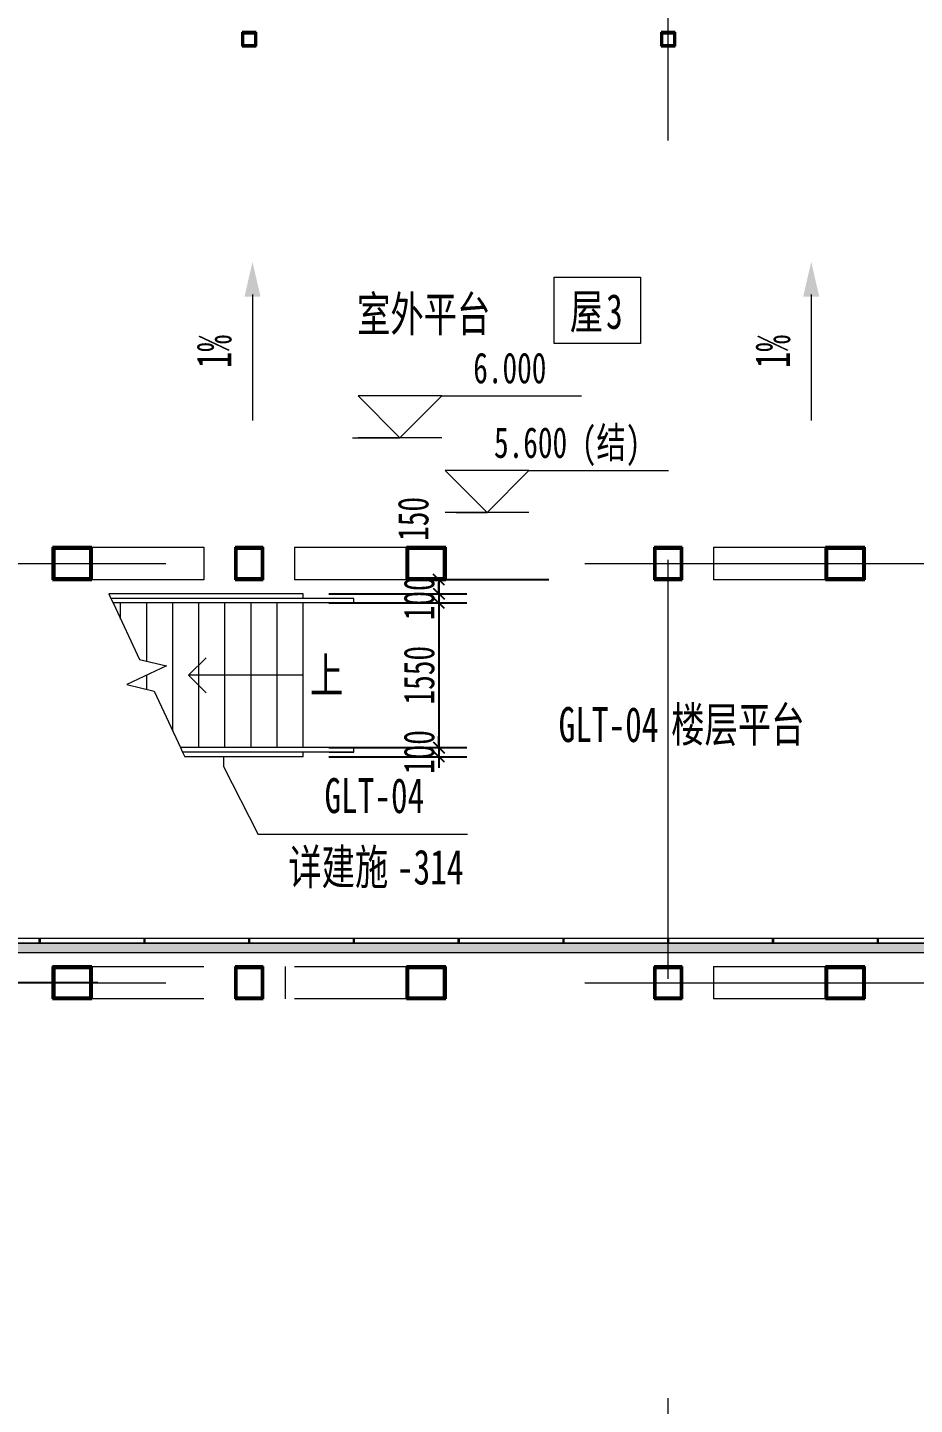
# Model space of a CAD drawing. Header units: millimetres. Extents: x 124696 to 347024, y 412631 to 564609.
# Drawn here: x 174292 to 183817, y 530575 to 545353 of the extents above; entities that cross this region are included whole.
import ezdxf

# ---------------------------------------------------------------- set-up
doc = ezdxf.new("R2010")
doc.units = ezdxf.units.MM
doc.header["$LTSCALE"] = 1500
doc.header["$MEASUREMENT"] = 0
doc.linetypes.add('二层平面图$0$轴网线_12_3_3_3 mm', pattern=[21, 12, -3, 3, -3])
doc.layers.add('0-建筑底图', color=7, linetype='Continuous')
for name, color, linetype, lineweight in [('二层平面图$0$0-1', 7, 'Continuous', 5), ('二层平面图$0$A-ANNO-IDEN-LEVL', 3, 'Continuous', 15), ('二层平面图$0$A-FLOR-HRAL', 71, 'Continuous', 9), ('二层平面图$0$A-FLOR-STRS', 51, 'Continuous', 9), ('二层平面图$0$A-FLOR-STRS-IDEN', 2, 'Continuous', 9), ('二层平面图$0$A-FLOR-STRS-IDEN-1', 2, 'Continuous', 15), ('二层平面图$0$A-FLOR-STRS-TXT', 51, 'Continuous', 9), ('二层平面图$0$A-LINE', 7, 'Continuous', 9), ('二层平面图$0$A-WALL-2', 170, 'Continuous', 20), ('二层平面图$0$A-WALL-CURT-PANEL-2', 7, 'Continuous', 9), ('二层平面图$0$A-WALL-CURT-PANEL-3', 140, 'Continuous', 9), ('二层平面图$0$A-WALL-CURT-STILE-2', 7, 'Continuous', 9), ('二层平面图$0$A-WALL-CURT-STILE-3', 7, 'Continuous', 9), ('二层平面图$0$ANNO-DIMS', 3, 'Continuous', 15), ('二层平面图$0$ANNO-DOTE-1', 10, '二层平面图$0$轴网线_12_3_3_3 mm', 15), ('二层平面图$0$ANNO-TEXT', 7, 'Continuous', 15), ('二层平面图$0$ANNO-TEXT-1', 1, 'Continuous', 15), ('二层平面图$0$ANNO-TEXT-2', 210, 'Continuous', 15), ('二层平面图$0$S-BEAM', 4, 'Continuous', 9), ('二层平面图$0$S-BEAM-1', 7, 'Continuous', 9), ('二层平面图$0$S-BEAM-2', 130, 'Continuous', 35), ('二层平面图$0$S-COLU-1', 250, 'Continuous', 5), ('二层平面图$0$S-COLU-2', 130, 'Continuous', 35), ('二层平面图$0$WALL-HATCH', 252, 'Continuous', 9)]:
    doc.layers.add(name, color=color, linetype=linetype, lineweight=lineweight)
doc.styles.add('二层平面图$0$黑体', font='simhei.ttf', dxfattribs={"width": 0.7, "height": 375})
doc.styles.add('二层平面图$0$黑体_5', font='simhei.ttf', dxfattribs={"width": 0.7, "height": 330})
doc.styles.add('二层平面图$0$黑体_B', font='', dxfattribs={"width": 0.7, "height": 375})
doc.styles.get('二层平面图$0$黑体_B').set_extended_font_data('SimHei', bold=True)
doc.dimstyles.new('二层平面图$0$直线_2_2mm_黑体_引线_文字在上', dxfattribs={"dimscale": 304.8, "dimtxt": 412.811453, "dimasz": 0.393701, "dimexe": 0.984252, "dimexo": 0.0625, "dimgap": 0.147638, "dimtad": 1, "dimdec": 0, "dimzin": 0, "dimdsep": 46, "dimtxsty": '二层平面图$0$黑体_5', "dimblk1": '二层平面图$0$_Oblique', "dimblk2": '二层平面图$0$_Oblique', "dimsah": 1, "dimcen": 0.09, "dimazin": 0, "dimtfac": 1, "dimtdec": 4, "dimtix": 1, "dimtmove": 0, "dimatfit": 3, "dimfxl": 3.937008, "dimfxlon": 1, "dimtvp": 1, "dimtolj": 1, "dimtzin": 0, "dimarcsym": 2})
doc.dimstyles.new('二层平面图$0$直线_2_2mm_黑体_引线_文字在上_2', dxfattribs={"dimscale": 304.8, "dimtxt": 412.811453, "dimasz": 0.393701, "dimexe": 0.984252, "dimexo": 0.0625, "dimgap": 0.147638, "dimtad": 1, "dimdec": 0, "dimzin": 0, "dimdsep": 46, "dimtxsty": '二层平面图$0$黑体_5', "dimblk1": '二层平面图$0$_Oblique', "dimblk2": '二层平面图$0$_Oblique', "dimsah": 1, "dimcen": 0.09, "dimazin": 0, "dimtfac": 1, "dimtdec": 4, "dimtix": 1, "dimtmove": 2, "dimatfit": 3, "dimfxl": 3.937008, "dimfxlon": 1, "dimtvp": 1, "dimtolj": 1, "dimtzin": 0, "dimarcsym": 2})
doc.dimstyles.new('二层平面图$0$直线_2_2mm_黑体_引线_文字在上_3', dxfattribs={"dimscale": 304.8, "dimtxt": 412.811453, "dimasz": 0.393701, "dimexe": 0.984252, "dimexo": 0.0625, "dimgap": 0.147638, "dimtad": 1, "dimdec": 0, "dimzin": 0, "dimdsep": 46, "dimtxsty": '二层平面图$0$黑体_5', "dimblk1": '二层平面图$0$_Oblique', "dimblk2": '二层平面图$0$_Oblique', "dimsah": 1, "dimcen": 0.09, "dimazin": 0, "dimtfac": 1, "dimtdec": 4, "dimtix": 1, "dimtmove": 0, "dimatfit": 3, "dimfxl": 3.937008, "dimfxlon": 1, "dimtvp": 1, "dimtolj": 1, "dimtzin": 0, "dimarcsym": 2})

# ---------------------------------------------------------------- blocks, each defined once
blk = doc.blocks.new('二层平面图$0$S-梁-钢-箱形1 - _-300x350x14x14-2248699-104-2F')
at = {"layer": '二层平面图$0$S-BEAM-1'}
h = blk.add_hatch(color=256, dxfattribs=at)
h.paths.add_polyline_path([(11812, 15575), (11812, 15925), (11388, 15925), (11388, 15575)])
h.paths.add_polyline_path([(11792, 15589), (11408, 15589), (11408, 15911), (11792, 15911), (11792, 15614)])
for p, q in [((11812, 15925), (13012, 15925)), ((13012, 15575), (11812, 15575))]:
    blk.add_line(p, q, dxfattribs=at)
at = {"layer": '二层平面图$0$S-BEAM-2'}
for p, q in [((11812, 15925), (11388, 15925)), ((11388, 15925), (11388, 15575)), ((11408, 15589), (11408, 15911)), ((11408, 15911), (11792, 15911)), ((11792, 15911), (11792, 15589)), ((11812, 15575), (11812, 15925)), ((11388, 15575), (11812, 15575)), ((11792, 15589), (11408, 15589))]:
    blk.add_line(p, q, dxfattribs=at)
blk = doc.blocks.new('二层平面图$0$S-梁-钢-箱形1 - _-300x350x14x14-V61-104-2F')
at = {"layer": '二层平面图$0$S-BEAM-1'}
h = blk.add_hatch(color=256, dxfattribs=at)
h.paths.add_polyline_path([(25149, 67325), (25312, 67325), (25312, 67675), (24888, 67675), (24888, 67325)])
h.paths.add_polyline_path([(24908, 67339), (24908, 67661), (25292, 67661), (25292, 67339), (25149, 67339)])
for p, q in [((25312, 67675), (26512, 67675)), ((26512, 67325), (25312, 67325))]:
    blk.add_line(p, q, dxfattribs=at)
at = {"layer": '二层平面图$0$S-BEAM-2'}
for p, q in [((25312, 67675), (24888, 67675)), ((24888, 67675), (24888, 67325)), ((24908, 67339), (24908, 67661)), ((24908, 67661), (25292, 67661)), ((25292, 67661), (25292, 67339)), ((25312, 67325), (25312, 67675)), ((24888, 67325), (25312, 67325)), ((25292, 67339), (24908, 67339))]:
    blk.add_line(p, q, dxfattribs=at)
blk = doc.blocks.new('二层平面图$0$SHS-Structure-Center_rvt-1-104-2F')
at = {"layer": '二层平面图$0$S-COLU-1'}
h = blk.add_hatch(color=256, dxfattribs=at)
h.paths.add_polyline_path([(31575, 88800), (31575, 88950), (31425, 88950), (31425, 88800)])
h.paths.add_polyline_path([(31435, 88810), (31435, 88940), (31565, 88940), (31565, 88810)])
h = blk.add_hatch(color=256, dxfattribs=at)
h.paths.add_polyline_path([(36075, 88800), (36075, 88950), (35925, 88950), (35925, 88800)])
h.paths.add_polyline_path([(35935, 88810), (35935, 88940), (36065, 88940), (36065, 88810)])
h = blk.add_hatch(color=256, dxfattribs=at)
h.paths.add_polyline_path([(31650, 83075), (31650, 83425), (31350, 83425), (31350, 83075), (31362, 83075)])
h.paths.add_polyline_path([(31364, 83089), (31364, 83411), (31636, 83411), (31636, 83089)])
h = blk.add_hatch(color=256, dxfattribs=at)
h.paths.add_polyline_path([(36150, 83075), (36150, 83425), (35850, 83425), (35850, 83075)])
h.paths.add_polyline_path([(35864, 83089), (35864, 83411), (36136, 83411), (36136, 83089)])
h = blk.add_hatch(color=256, dxfattribs=at)
h.paths.add_polyline_path([(31650, 78575), (31650, 78925), (31350, 78925), (31350, 78575)])
h.paths.add_polyline_path([(31636, 78589), (31364, 78589), (31364, 78911), (31636, 78911), (31636, 78807)])
h = blk.add_hatch(color=256, dxfattribs=at)
h.paths.add_polyline_path([(36150, 78575), (36150, 78925), (35850, 78925), (35850, 78575)])
h.paths.add_polyline_path([(36136, 78589), (35864, 78589), (35864, 78911), (36136, 78911), (36136, 78807)])
at = {"layer": '二层平面图$0$S-COLU-2'}
for p, q in [((31575, 88950), (31425, 88950)), ((31425, 88950), (31425, 88800)), ((31435, 88940), (31565, 88940)), ((31435, 88810), (31435, 88940)), ((31565, 88940), (31565, 88810)), ((31575, 88800), (31575, 88950)), ((36075, 88950), (35925, 88950)), ((35925, 88950), (35925, 88800)), ((35935, 88940), (36065, 88940)), ((35935, 88810), (35935, 88940)), ((36065, 88940), (36065, 88810)), ((36075, 88800), (36075, 88950)), ((31425, 88800), (31575, 88800)), ((31565, 88810), (31435, 88810)), ((35925, 88800), (36075, 88800)), ((36065, 88810), (35935, 88810)), ((31650, 83425), (31350, 83425)), ((31350, 83425), (31350, 83075)), ((31364, 83411), (31636, 83411)), ((31364, 83089), (31364, 83411)), ((31636, 83411), (31636, 83089)), ((31650, 83075), (31650, 83425)), ((36150, 83425), (35850, 83425)), ((35850, 83425), (35850, 83075)), ((35864, 83411), (36136, 83411)), ((35864, 83089), (35864, 83411)), ((36136, 83411), (36136, 83089)), ((36150, 83075), (36150, 83425)), ((31350, 83075), (31650, 83075)), ((31636, 83089), (31364, 83089)), ((35850, 83075), (36150, 83075)), ((36136, 83089), (35864, 83089)), ((31650, 78925), (31350, 78925)), ((31350, 78925), (31350, 78575)), ((31650, 78575), (31650, 78925)), ((36150, 78925), (35850, 78925)), ((35850, 78925), (35850, 78575)), ((36150, 78575), (36150, 78925)), ((31364, 78911), (31636, 78911)), ((31364, 78589), (31364, 78911)), ((31636, 78911), (31636, 78589)), ((35864, 78911), (36136, 78911)), ((35864, 78589), (35864, 78911)), ((36136, 78911), (36136, 78589)), ((31350, 78575), (31650, 78575)), ((31636, 78589), (31364, 78589)), ((35850, 78575), (36150, 78575)), ((36136, 78589), (35864, 78589))]:
    blk.add_line(p, q, dxfattribs=at)
at = {"layer": '二层平面图$0$S-BEAM'}
for p in [(4500, 15750), (4500, 11250)]:
    blk.add_blockref('二层平面图$0$S-梁-钢-箱形1 - _-300x350x14x14-V61-104-2F', p, dxfattribs=at)
at = {"layer": '二层平面图$0$S-BEAM', "rotation": 180}
for p in [(45000, 99000), (49500, 99000), (45000, 94500), (49500, 94500)]:
    blk.add_blockref('二层平面图$0$S-梁-钢-箱形1 - _-300x350x14x14-2248699-104-2F', p, dxfattribs=at)
blk = doc.blocks.new('二层平面图$0$系统嵌板 - 白色艾特板-12480298-104-2F')
at = {"layer": '二层平面图$0$A-WALL-CURT-PANEL-3'}
for p, q in [((558.5, 0), (-558.5, 0)), ((-558.5, 0), (-558.5, -50)), ((558.5, -50), (558.5, 0)), ((-558.5, -50), (558.5, -50))]:
    blk.add_line(p, q, dxfattribs=at)
blk = doc.blocks.new('二层平面图$0$系统嵌板 - 白色艾特板-13183087-104-2F')
at = {"layer": '二层平面图$0$A-WALL-CURT-PANEL-3'}
for p, q in [((556.5, 0), (-560.5, 0)), ((-560.5, 0), (-560.5, -50)), ((556.5, -50), (556.5, 0)), ((-560.5, -50), (556.5, -50))]:
    blk.add_line(p, q, dxfattribs=at)
blk = doc.blocks.new('二层平面图$0$系统嵌板 - 白色艾特板-12480993-104-2F')
at = {"layer": '二层平面图$0$A-WALL-CURT-PANEL-3'}
for p, q in [((558.5, 0), (-558.5, 0)), ((-558.5, 0), (-558.5, -50)), ((558.5, -50), (558.5, 0)), ((-558.5, -50), (558.5, -50))]:
    blk.add_line(p, q, dxfattribs=at)
blk = doc.blocks.new('二层平面图$0$矩形竖梃 - 8 x 50 mm 蜂窝铝板幕墙开缝-12480294-104-2F')
at = {"layer": '二层平面图$0$A-WALL-CURT-STILE-3'}
for p, q in [((-4, 50), (4, 50)), ((-4, 0), (-4, 50)), ((4, 0), (-4, 0)), ((4, 50), (4, 0))]:
    blk.add_line(p, q, dxfattribs=at)
blk = doc.blocks.new('二层平面图$0$矩形竖梃 - 8 x 50 mm 蜂窝铝板幕墙开缝-12479678-104-2F')
at = {"layer": '二层平面图$0$A-WALL-CURT-STILE-3'}
for p, q in [((-4, 50), (4, 50)), ((-4, 0), (-4, 50)), ((4, 0), (-4, 0)), ((4, 50), (4, 0))]:
    blk.add_line(p, q, dxfattribs=at)
blk = doc.blocks.new('二层平面图$0$顶部扶栏类型 - 顶部扶栏_内部_-7088491-104-2F')
at = {"layer": '二层平面图$0$A-FLOR-HRAL'}
for p, q in [((32623.7808, 81275), (32360, 81275)), ((32360, 81225), (32623.7808, 81225)), ((32623.7808, 81225), (32623.7808, 81275))]:
    blk.add_line(p, q, dxfattribs=at)
blk = doc.blocks.new('二层平面图$0$顶部扶栏类型 - 顶部扶栏_内部_-V184-104-2F')
at = {"layer": '二层平面图$0$A-FLOR-HRAL'}
for p, q in [((30761, 81275), (30785, 81225)), ((32360, 81275), (30761, 81275)), ((32360, 81225), (30785, 81225)), ((32624, 81275), (32360, 81275)), ((32624, 81225), (32360, 81225)), ((32624, 81225), (32624, 81275))]:
    blk.add_line(p, q, dxfattribs=at)
blk = doc.blocks.new('二层平面图$0$顶部扶栏类型 - 顶部扶栏_内部_-7088579-104-2F')
at = {"layer": '二层平面图$0$A-FLOR-HRAL'}
for p, q in [((32623.7808, 82875), (32360, 82875)), ((32360, 82825), (32623.7808, 82825)), ((32623.7808, 82825), (32623.7808, 82875))]:
    blk.add_line(p, q, dxfattribs=at)
blk = doc.blocks.new('二层平面图$0$顶部扶栏类型 - 顶部扶栏_内部_-V185-104-2F')
at = {"layer": '二层平面图$0$A-FLOR-HRAL'}
for p, q in [((30015, 82875), (30039, 82825)), ((32360, 82875), (30015, 82875)), ((32360, 82825), (30039, 82825)), ((32624, 82875), (32360, 82875)), ((32624, 82825), (32360, 82825)), ((32624, 82825), (32624, 82875))]:
    blk.add_line(p, q, dxfattribs=at)
blk = doc.blocks.new('二层平面图$0$_Oblique')
at = {"color": 0, "linetype": 'ByBlock', "lineweight": -2}
blk.add_line((-0.5, -0.5), (0.5, 0.5), dxfattribs=at)
blk = doc.blocks.new('*D2309')
at = {"layer": '二层平面图$0$ANNO-DIMS', "color": 0, "lineweight": -2, "transparency": 16777216}
for p, q in [((34718, 83075), (33237, 83075)), ((33537, 83075), (33537, 82925)), ((32357, 82925), (33837, 82925))]:
    blk.add_line(p, q, dxfattribs=at)
at = {"layer": '二层平面图$0$ANNO-DIMS', "color": 0, "lineweight": -2, "transparency": 16777216, "xscale": 120, "yscale": 120, "zscale": 120}
for p, rotation in [((33537, 83075), 90), ((33537, 82925), 270)]:
    blk.add_blockref('二层平面图$0$_Oblique', p, dxfattribs=dict(at, rotation=rotation))
at = {"layer": '二层平面图$0$ANNO-DIMS', "color": 0, "transparency": 16777216, "insert": (33095, 83492), "char_height": 330, "width": 604.82, "attachment_point": 1, "rotation": 90, "line_spacing_factor": 0.872751, "style": '二层平面图$0$黑体_5'}
blk.add_mtext('\\A1;150', dxfattribs=at)
blk = doc.blocks.new('*D2310')
at = {"layer": '二层平面图$0$ANNO-DIMS', "color": 0, "lineweight": -2, "transparency": 16777216}
for p, q in [((32357, 82925), (33837, 82925)), ((33537, 82925), (33537, 83045)), ((33537, 82925), (33537, 82825)), ((32357, 82825), (33837, 82825)), ((33537, 82825), (33537, 82705))]:
    blk.add_line(p, q, dxfattribs=at)
at = {"layer": '二层平面图$0$ANNO-DIMS', "color": 0, "lineweight": -2, "transparency": 16777216, "xscale": 120, "yscale": 120, "zscale": 120}
for p, rotation in [((33537, 82925), 270), ((33537, 82825), 90)]:
    blk.add_blockref('二层平面图$0$_Oblique', p, dxfattribs=dict(at, rotation=rotation))
at = {"layer": '二层平面图$0$ANNO-DIMS', "color": 0, "transparency": 16777216, "insert": (33326, 82875), "char_height": 330, "width": 604.82, "attachment_point": 5, "rotation": 90, "style": '二层平面图$0$黑体_5'}
blk.add_mtext('\\A1;100', dxfattribs=at)
blk = doc.blocks.new('*D2311')
at = {"layer": '二层平面图$0$ANNO-DIMS', "color": 0, "lineweight": -2, "transparency": 16777216}
for p, q in [((32357, 82825), (33837, 82825)), ((33537, 82825), (33537, 81275)), ((32357, 81275), (33837, 81275))]:
    blk.add_line(p, q, dxfattribs=at)
at = {"layer": '二层平面图$0$ANNO-DIMS', "color": 0, "lineweight": -2, "transparency": 16777216, "xscale": 120, "yscale": 120, "zscale": 120}
for p, rotation in [((33537, 82825), 90), ((33537, 81275), 270)]:
    blk.add_blockref('二层平面图$0$_Oblique', p, dxfattribs=dict(at, rotation=rotation))
at = {"layer": '二层平面图$0$ANNO-DIMS', "color": 0, "transparency": 16777216, "insert": (33326, 82050), "char_height": 330, "width": 806.42, "attachment_point": 5, "rotation": 90, "style": '二层平面图$0$黑体_5'}
blk.add_mtext('\\A1;1550', dxfattribs=at)
blk = doc.blocks.new('*D2312')
at = {"layer": '二层平面图$0$ANNO-DIMS', "color": 0, "lineweight": -2, "transparency": 16777216}
for p, q in [((33537, 81275), (33537, 81395)), ((32357, 81275), (33837, 81275)), ((32357, 81175), (33837, 81175)), ((33537, 81275), (33537, 81175)), ((33537, 81175), (33537, 81055))]:
    blk.add_line(p, q, dxfattribs=at)
at = {"layer": '二层平面图$0$ANNO-DIMS', "color": 0, "lineweight": -2, "transparency": 16777216, "xscale": 120, "yscale": 120, "zscale": 120}
for p, rotation in [((33537, 81275), 270), ((33537, 81175), 90)]:
    blk.add_blockref('二层平面图$0$_Oblique', p, dxfattribs=dict(at, rotation=rotation))
at = {"layer": '二层平面图$0$ANNO-DIMS', "color": 0, "transparency": 16777216, "insert": (33326, 81225), "char_height": 330, "width": 604.82, "attachment_point": 5, "rotation": 90, "style": '二层平面图$0$黑体_5'}
blk.add_mtext('\\A1;100', dxfattribs=at)
blk = doc.blocks.new('二层平面图$0$标记_楼梯_楼梯编号 - 标记_楼梯_楼梯编号-5308739-104-2F')
at = {"layer": '二层平面图$0$A-FLOR-STRS-IDEN-1'}
blk.add_line((-7.493, 0), (7.507, 0), dxfattribs=at)
blk = doc.blocks.new('二层平面图$0$符号排水箭头_虚线 - 排水箭头-5936943-104-2F')
at = {"layer": '二层平面图$0$ANNO-TEXT'}
blk.add_hatch(color=256, dxfattribs=at).paths.add_polyline_path([(2.5, -0.577), (0, 0), (2.5, 0.577)])
at = {"layer": '二层平面图$0$ANNO-TEXT-2'}
blk.add_line((2.339, 0), (11.339, 0), dxfattribs=at)
blk = doc.blocks.new('*D2610')
at = {"layer": '二层平面图$0$ANNO-DIMS', "color": 0, "lineweight": -2, "transparency": 16777216}
for p, q in [((27513, 79225), (28994, 79225)), ((28694, 79225), (28694, 79345)), ((28694, 79225), (28694, 78750)), ((29875, 78750), (28394, 78750)), ((28694, 78750), (28694, 78630))]:
    blk.add_line(p, q, dxfattribs=at)
at = {"layer": '二层平面图$0$ANNO-DIMS', "color": 0, "lineweight": -2, "transparency": 16777216, "xscale": 120, "yscale": 120, "zscale": 120}
for p, rotation in [((28694, 79225), 270), ((28694, 78750), 90)]:
    blk.add_blockref('二层平面图$0$_Oblique', p, dxfattribs=dict(at, rotation=rotation))
at = {"layer": '二层平面图$0$ANNO-DIMS', "color": 0, "transparency": 16777216, "insert": (28484, 78988), "char_height": 330, "width": 604.82, "attachment_point": 5, "rotation": 90, "style": '二层平面图$0$黑体_5'}
blk.add_mtext('\\A1;475', dxfattribs=at)
blk = doc.blocks.new('二层平面图$0$高程点 - 高程点符号-322107-104-2F')
at = {"layer": '二层平面图$0$A-ANNO-IDEN-LEVL'}
for p, q in [((-3, 3), (-13, 3)), ((-3, 3), (3, 3)), ((0, 0), (-3, 3)), ((0, 0), (3, 3)), ((-2.999, 0), (2.991, 0))]:
    blk.add_line(p, q, dxfattribs=at)
blk = doc.blocks.new('二层平面图')
at = {"layer": '二层平面图$0$WALL-HATCH'}
h = blk.add_hatch(dxfattribs=at)
h.set_pattern_fill('FP_74', color=8, angle=-113.578, style=0, pattern_type=2)
h.set_pattern_definition([(66.422, (33675.444, 79082.62), (0.21196, 152.88676), [26.213, -13.882, 69.19, -13.882, -42.855]), (66.422, (33675.444, 79082.62), (0.21196, 152.88676), [-123.167, 26.213, -16.642]), (113.58, (33635.526, 79082.62), (-66.51436, 0.00144), [26.213, -13.882, 69.26, -13.882, -42.855]), (113.58, (33635.526, 79082.62), (-66.51436, 0.00144), [-123.237, 26.213, -16.642]), (360, (33635.53, 79082.62), (8e-12, 152.4), [39.907, -26.604]), (360, (33668.78, 79219.78), (8e-12, 152.4), [39.907, -26.604]), (90, (33625, 79106.74), (-66.513, 4e-12), [12.722, -139.678]), (90, (33658.256, 79182.94), (-66.513, 4e-12), [12.722, -139.678]), (90, (33685.96, 79106.74), (-66.513, 4e-12), [12.722, -139.678]), (90, (33719.216, 79182.94), (-66.513, 4e-12), [12.722, -139.678])])
h.paths.add_polyline_path([(40025, 79075), (40025, 79175), (27225, 79175), (27225, 79075), (39645.8, 79075)])
at = {"layer": '二层平面图$0$A-ANNO-IDEN-LEVL', "color": 8}
for p, q in [((32608.5, 84598.3), (32888.1, 84598.3)), ((32888.1, 84598.3), (33119.1, 84598.3)), ((33724, 83797.7), (33944.6, 83797.7)), ((33944.6, 83797.7), (34054.9, 83797.7))]:
    blk.add_line(p, q, dxfattribs=at)
at = {"layer": '二层平面图$0$A-FLOR-STRS', "color": 8}
for p, q in [((32080, 82925), (29992, 82925)), ((32080, 82875), (32080, 82925)), ((30120, 82650.5), (30120, 82825)), ((30400, 82200.7), (30400, 82825)), ((30680, 81449.5), (30680, 82825)), ((30960, 81275), (30960, 82825)), ((31240, 81275), (31240, 82825)), ((31520, 81275), (31520, 82825)), ((31800, 81275), (31800, 82825)), ((32080, 81275), (32080, 82825)), ((30400, 81899.3), (30400, 82050)), ((32080, 81175), (30808, 81175)), ((32080, 81175), (32080, 81225))]:
    blk.add_line(p, q, dxfattribs=at)
at = {"layer": '二层平面图$0$A-FLOR-STRS-IDEN', "color": 8}
for p, q in [((30850, 82050), (31037.5, 82237.5)), ((30960, 82050), (30850, 82050)), ((30850, 82050), (31037.5, 81862.5)), ((31240, 82050), (30960, 82050)), ((31520, 82050), (31240, 82050)), ((31800, 82050), (31520, 82050)), ((32080, 82050), (31800, 82050))]:
    blk.add_line(p, q, dxfattribs=at)
at = {"layer": '二层平面图$0$A-FLOR-STRS-IDEN-1', "color": 8}
for p, q in [((31225.9, 81175), (31225.9, 81069.7)), ((31225.9, 81069.7), (31592.9, 80346.1))]:
    blk.add_line(p, q, dxfattribs=at)
at = {"layer": '二层平面图$0$A-FLOR-STRS-TXT', "color": 8}
for p, q in [((29992, 82925), (30015.3, 82875)), ((30038.6, 82825), (30320.8, 82219.9)), ((30320.8, 82219.9), (30612.4, 82149.1)), ((30612.4, 82149.1), (30187.6, 81950.9)), ((30187.6, 81950.9), (30479.2, 81880.1)), ((30479.2, 81880.1), (30761.4, 81275)), ((30784.7, 81225), (30808, 81175))]:
    blk.add_line(p, q, dxfattribs=at)
at = {"layer": '二层平面图$0$A-LINE', "color": 8}
for p, q in [((31012.2, 83425), (31012.2, 83075)), ((31987.8, 83425), (31987.8, 83075)), ((36487.8, 83425), (36487.8, 83075)), ((31887.7, 78925), (31887.7, 78575)), ((36487.8, 78925), (36487.8, 78575))]:
    blk.add_line(p, q, dxfattribs=at)
at = {"layer": '二层平面图$0$A-WALL-2', "color": 8}
for p, q in [((18050, 79075), (40025, 79075)), ((40025, 79175), (27325, 79175))]:
    blk.add_line(p, q, dxfattribs=at)
at = {"layer": '二层平面图$0$ANNO-DOTE-1', "color": 8}
for p, q in [((36000, -6710.3), (36000, 106757.2)), ((-18896.2, 83250), (161528.2, 83250)), ((-18896.2, 78750), (161528.2, 78750))]:
    blk.add_line(p, q, dxfattribs=at)
at = {"layer": '二层平面图$0$ANNO-TEXT-1', "color": 8, "flags": 128}
blk.add_lwpolyline([(34776.9, 86322.5), (35702.3, 86322.5), (35702.3, 85608.5), (34776.9, 85608.5)], close=True, dxfattribs=at)
at = {"layer": '二层平面图$0$0-1', "color": 8}
blk.add_blockref('二层平面图$0$SHS-Structure-Center_rvt-1-104-2F', (0, 0), dxfattribs=at)
at = {"layer": '二层平面图$0$A-ANNO-IDEN-LEVL', "color": 8, "extrusion": (0, 0, -1), "xscale": 149.9999999999999, "yscale": 149.9999999999999, "zscale": 149.9999999999999}
for p in [(-33119.1, 84598.3), (-34054.9, 83797.7)]:
    blk.add_blockref('二层平面图$0$高程点 - 高程点符号-322107-104-2F', p, dxfattribs=at)
at = {"layer": '二层平面图$0$A-FLOR-HRAL', "color": 8}
for name in ['二层平面图$0$顶部扶栏类型 - 顶部扶栏_内部_-V185-104-2F', '二层平面图$0$顶部扶栏类型 - 顶部扶栏_内部_-7088579-104-2F', '二层平面图$0$顶部扶栏类型 - 顶部扶栏_内部_-V184-104-2F', '二层平面图$0$顶部扶栏类型 - 顶部扶栏_内部_-7088491-104-2F']:
    blk.add_blockref(name, (0, 0), dxfattribs=at)
at = {"layer": '二层平面图$0$A-FLOR-STRS-IDEN-1', "color": 8, "xscale": 149.9999999999999, "yscale": 149.9999999999999, "zscale": 149.9999999999999}
blk.add_blockref('二层平面图$0$标记_楼梯_楼梯编号 - 标记_楼梯_楼梯编号-5308739-104-2F', (32716.8, 80345), dxfattribs=at)
at = {"layer": '二层平面图$0$A-WALL-CURT-PANEL-2', "color": 8}
for name, p in [('二层平面图$0$系统嵌板 - 白色艾特板-12480298-104-2F', (28687.5, 79225)), ('二层平面图$0$系统嵌板 - 白色艾特板-12480298-104-2F', (29812.5, 79225)), ('二层平面图$0$系统嵌板 - 白色艾特板-12480298-104-2F', (30937.5, 79225)), ('二层平面图$0$系统嵌板 - 白色艾特板-12480298-104-2F', (32062.5, 79225)), ('二层平面图$0$系统嵌板 - 白色艾特板-12480298-104-2F', (33187.5, 79225)), ('二层平面图$0$系统嵌板 - 白色艾特板-12480298-104-2F', (34312.5, 79225)), ('二层平面图$0$系统嵌板 - 白色艾特板-13183087-104-2F', (35439.5, 79225)), ('二层平面图$0$系统嵌板 - 白色艾特板-12480993-104-2F', (36562.5, 79225)), ('二层平面图$0$系统嵌板 - 白色艾特板-12480993-104-2F', (37687.5, 79225)), ('二层平面图$0$系统嵌板 - 白色艾特板-12480993-104-2F', (38812.5, 79225))]:
    blk.add_blockref(name, p, dxfattribs=at)
at = {"layer": '二层平面图$0$A-WALL-CURT-STILE-2', "color": 8, "extrusion": (0, 0, -1), "rotation": 180}
for name, p in [('二层平面图$0$矩形竖梃 - 8 x 50 mm 蜂窝铝板幕墙开缝-12480294-104-2F', (-29250, 79225)), ('二层平面图$0$矩形竖梃 - 8 x 50 mm 蜂窝铝板幕墙开缝-12480294-104-2F', (-30375, 79225)), ('二层平面图$0$矩形竖梃 - 8 x 50 mm 蜂窝铝板幕墙开缝-12480294-104-2F', (-31500, 79225)), ('二层平面图$0$矩形竖梃 - 8 x 50 mm 蜂窝铝板幕墙开缝-12480294-104-2F', (-32625, 79225)), ('二层平面图$0$矩形竖梃 - 8 x 50 mm 蜂窝铝板幕墙开缝-12480294-104-2F', (-33750, 79225)), ('二层平面图$0$矩形竖梃 - 8 x 50 mm 蜂窝铝板幕墙开缝-12480294-104-2F', (-34875, 79225)), ('二层平面图$0$矩形竖梃 - 8 x 50 mm 蜂窝铝板幕墙开缝-12479678-104-2F', (-36000, 79225)), ('二层平面图$0$矩形竖梃 - 8 x 50 mm 蜂窝铝板幕墙开缝-12479678-104-2F', (-37125, 79225)), ('二层平面图$0$矩形竖梃 - 8 x 50 mm 蜂窝铝板幕墙开缝-12479678-104-2F', (-38250, 79225))]:
    blk.add_blockref(name, p, dxfattribs=at)
at = {"layer": '二层平面图$0$ANNO-TEXT', "color": 8, "xscale": 150, "yscale": 150, "zscale": 150, "rotation": 270.0000000000009}
for p in [(31535.7, 86486.1), (37535.7, 86486.1)]:
    blk.add_blockref('二层平面图$0$符号排水箭头_虚线 - 排水箭头-5936943-104-2F', p, dxfattribs=at)
at = {"layer": '二层平面图$0$A-ANNO-IDEN-LEVL', "color": 8, "char_height": 330, "attachment_point": 1, "line_spacing_factor": 0.872751, "style": '二层平面图$0$黑体_5'}
for s, insert, width in [('6.000', (33906.3, 85512.7), 990.683), ('5.600 (结)', (34129.3, 84712.1), 1981.365)]:
    blk.add_mtext(s, dxfattribs=dict(at, insert=insert, width=width))
at = {"layer": '二层平面图$0$A-FLOR-STRS-IDEN', "color": 8, "insert": (32153.5, 82236.6), "char_height": 375, "width": 458.195, "attachment_point": 1, "line_spacing_factor": 0.872751, "style": '二层平面图$0$黑体'}
blk.add_mtext('\\f黑体|b0|i0|c134|p49|;\\W.7;上', dxfattribs=at)
at = {"layer": '二层平面图$0$A-FLOR-STRS-IDEN-1', "color": 8, "char_height": 375, "attachment_point": 1, "style": '二层平面图$0$黑体'}
for s, insert, width in [('GLT-04', (32308.8, 80945.4), 1414.177), ('详建施', (31919.8, 80178.8), 1414.177), ('-314', (33086.6, 80178.8), 942.784)]:
    blk.add_mtext(s, dxfattribs=dict(at, insert=insert, width=width))
at = {"layer": '二层平面图$0$ANNO-TEXT', "color": 8, "char_height": 375, "attachment_point": 1}
for s, insert, width, style in [('室外平台', (32658.5, 86114.6), 1919.24, '二层平面图$0$黑体_B'), ('\\f黑体|b0|i0|c134|p49|;\\W.7;屋', (34943.6, 86141.9), 471.392, '二层平面图$0$黑体'), ('\\f黑体|b0|i0|c134|p49|;\\W.7;3', (35332.6, 86141.9), 235.696, '二层平面图$0$黑体'), ('楼层平台', (36031.8, 81708.1), 1919.24, '二层平面图$0$黑体_B'), ('GLT-04', (34823.4, 81708.1), 1464.683, '二层平面图$0$黑体_B')]:
    blk.add_mtext(s, dxfattribs=dict(at, insert=insert, width=width, style=style))
at = {"layer": '二层平面图$0$ANNO-TEXT', "color": 8, "char_height": 375, "width": 471.392, "attachment_point": 1, "rotation": 90, "style": '二层平面图$0$黑体'}
for insert in [(30933.5, 85344.9), (36933.5, 85344.9)]:
    blk.add_mtext('1%', dxfattribs=dict(at, insert=insert))
at = {"layer": '二层平面图$0$ANNO-DIMS', "color": 8}
dim = blk.add_linear_dim(base=(33537.5, 82925), p1=(34737.5, 83075), p2=(32337.5, 82925), angle=90, dimstyle='二层平面图$0$直线_2_2mm_黑体_引线_文字在上_2', override={"dimpost": '<>', "dimfxl": 2404.682931}, dxfattribs=at)
dim.commit()
dim.dimension.update_dxf_attribs({"geometry": '*D2309', "text_midpoint": (33315.3, 83794.4), "dimtype": 160, "text_rotation": 90})
for base, p1, p2, dimstyle, override, picture, middle in [((33537.5, 82825), (32337.5, 82925), (32337.5, 82825), '二层平面图$0$直线_2_2mm_黑体_引线_文字在上', {"dimpost": '<>', "dimfxl": 100}, '*D2310', (33325.6, 82875)), ((33537.5, 81275), (32337.5, 82825), (32337.5, 81275), '二层平面图$0$直线_2_2mm_黑体_引线_文字在上', {"dimpost": '<>', "dimfxl": 1550}, '*D2311', (33325.6, 82050)), ((33537.5, 81175), (32337.5, 81275), (32337.5, 81175), '二层平面图$0$直线_2_2mm_黑体_引线_文字在上', {"dimpost": '<>', "dimfxl": 100}, '*D2312', (33325.6, 81225)), ((28694.2, 78750), (27494.2, 79225), (29894.2, 78750), '二层平面图$0$直线_2_2mm_黑体_引线_文字在上_3', {"dimpost": '<>', "dimfxl": 2446.553699}, '*D2610', (28484.2, 78987.5))]:
    dim = blk.add_linear_dim(base=base, p1=p1, p2=p2, angle=90, dimstyle=dimstyle, override=override, dxfattribs=at)
    dim.commit()
    dim.dimension.update_dxf_attribs({"geometry": picture, "text_midpoint": middle})

msp = doc.modelspace()

# ---------------------------------------------------------------- block references
at = {"layer": '0-建筑底图'}
msp.add_blockref('二层平面图', (145172, 456352), dxfattribs=at)

doc.saveas('drawing.dxf')
